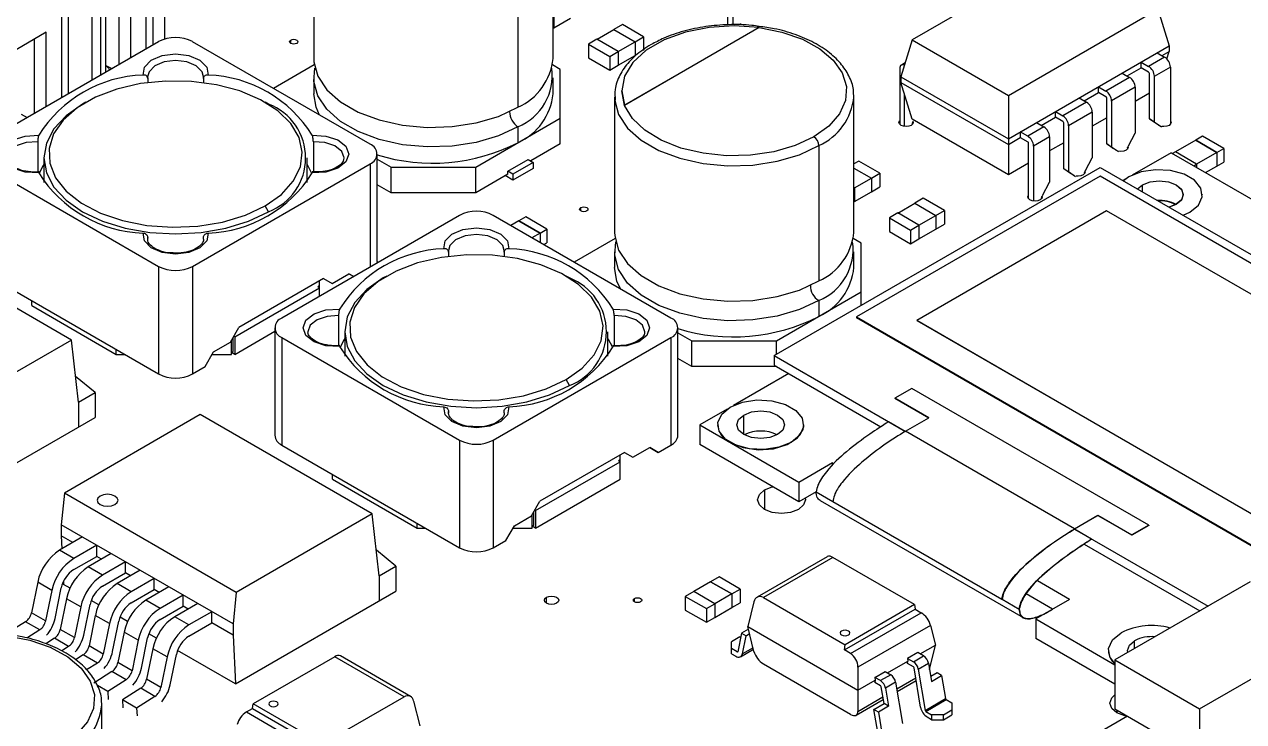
# Model space of a CAD drawing. Header units: millimetres. Extents: x 125 to 686, y 158 to 585.
# Drawn here: x 188.1 to 239.1, y 526.6 to 555.7 of the extents above; entities that cross this region are included whole.
import ezdxf

# ---------------------------------------------------------------- set-up
doc = ezdxf.new("R2010")
doc.units = ezdxf.units.MM

msp = doc.modelspace()

# ---------------------------------------------------------------- linework, layer by layer
at = {"color": 7, "linetype": 'Continuous', "lineweight": 25}
for p, q in [((194.017, 555.066), (194.017, 560.13)), ((200.239, 559.914), (200.239, 554.259)), ((210.239, 554.259), (210.239, 559.914)), ((193.239, 554.66), (193.239, 559.027)), ((193.522, 554.823), (193.522, 559.191)), ((231.497, 558.641), (225.25, 555.034)), ((217.542, 555.663), (217.542, 557.971)), ((190.976, 553.353), (190.976, 557.721)), ((208.774, 557.873), (208.774, 552.218)), ((217.747, 557.853), (217.747, 555.661)), ((189.704, 552.618), (189.704, 556.986)), ((189.986, 552.782), (189.986, 557.15)), ((192.101, 554.002), (192.101, 557.105)), ((192.596, 554.288), (192.596, 557.39)), ((191.337, 553.561), (191.337, 556.664)), ((191.542, 553.68), (191.542, 556.084)), ((210.266, 556.104), (210.266, 555.532)), ((210.266, 555.533), (210.973, 555.941)), ((229.27, 552.714), (235.517, 556.32)), ((235.517, 556.32), (235.987, 554.781)), ((210.239, 555.516), (210.266, 555.532)), ((212.078, 555.058), (212.784, 555.466)), ((213.137, 555.671), (212.784, 555.467)), ((212.784, 555.467), (212.784, 555.465)), ((212.784, 555.467), (213.667, 554.957)), ((212.784, 555.466), (213.667, 554.956)), ((214.021, 555.161), (213.137, 555.671)), ((218.858, 555.554), (213.229, 552.305)), ((218.858, 555.546), (213.229, 552.297)), ((218.08, 555.713), (218.08, 555.655)), ((218.858, 555.546), (218.858, 555.554)), ((193.755, 554.957), (186.331, 550.671)), ((189.06, 555.349), (187.801, 554.623)), ((188.565, 551.961), (188.565, 555.063)), ((189.06, 552.247), (189.06, 555.349)), ((202.594, 550.671), (195.169, 554.957)), ((199.278, 554.883), (199.278, 555.026)), ((212.076, 555.059), (211.723, 554.855)), ((212.96, 554.549), (212.076, 555.059)), ((212.96, 554.549), (213.667, 554.956)), ((213.667, 554.957), (214.021, 555.161)), ((213.667, 554.957), (213.667, 554.385)), ((213.667, 554.956), (213.667, 554.386)), ((214.021, 555.161), (214.021, 554.589)), ((225.25, 555.034), (224.78, 553.495)), ((225.25, 555.034), (229.27, 552.714)), ((211.723, 554.855), (211.723, 554.283)), ((211.723, 554.855), (212.607, 554.344)), ((212.607, 554.344), (212.96, 554.549)), ((212.96, 554.549), (212.96, 553.977)), ((229.27, 550.903), (235.987, 554.781)), ((235.489, 554.493), (235.8, 554.314)), ((235.694, 554.375), (235.987, 554.544)), ((235.894, 554.238), (235.987, 554.544)), ((235.987, 554.781), (235.987, 554.544)), ((191.542, 553.964), (191.801, 553.83)), ((200.261, 553.988), (198.555, 553.003)), ((210.542, 553.8), (210.216, 553.988)), ((211.723, 554.283), (212.607, 553.773)), ((212.607, 554.344), (212.607, 553.773)), ((212.607, 553.773), (212.96, 553.977)), ((212.96, 553.978), (213.667, 554.386)), ((213.667, 554.386), (213.667, 554.385)), ((224.955, 554.071), (224.797, 553.979)), ((234.817, 553.869), (234.817, 554.105)), ((234.817, 554.105), (235.128, 553.926)), ((235.8, 554.314), (235.128, 553.926)), ((236.04, 553.897), (235.368, 553.509)), ((236.04, 553.897), (236.04, 551.508)), ((193.295, 553.491), (193.3, 553.424)), ((193.302, 553.43), (193.298, 553.491)), ((193.3, 553.424), (193.3, 553.248)), ((195.624, 553.424), (195.63, 553.491)), ((195.624, 553.424), (195.624, 553.248)), ((200.239, 553.443), (200.239, 552.779)), ((210.239, 552.779), (210.239, 553.443)), ((210.542, 550.687), (210.542, 553.8)), ((224.727, 553.824), (224.727, 551.508)), ((224.78, 553.495), (229.27, 550.903)), ((224.78, 553.495), (224.78, 553.258)), ((234.333, 553.467), (233.343, 552.895)), ((234.021, 553.646), (234.333, 553.467)), ((234.227, 553.528), (234.817, 553.869)), ((235.128, 553.689), (234.817, 553.869)), ((235.163, 551.732), (235.163, 553.628)), ((235.368, 553.509), (235.368, 551.613)), ((213.111, 552.909), (213.111, 552.901)), ((224.78, 553.258), (229.27, 550.666)), ((225.25, 551.719), (224.78, 553.258)), ((233.032, 552.838), (233.032, 553.075)), ((233.032, 553.075), (233.343, 552.895)), ((234.573, 553.05), (233.583, 552.479)), ((234.573, 553.05), (234.573, 551.141)), ((190.714, 552.426), (190.573, 552.345)), ((198.352, 552.345), (198.211, 552.426)), ((212.811, 552.656), (212.811, 547.001)), ((212.811, 552.656), (212.816, 552.527)), ((222.811, 552.656), (222.809, 552.74)), ((222.811, 547.001), (222.811, 552.656)), ((224.932, 551.416), (224.932, 552.761)), ((229.27, 552.714), (229.27, 549.398)), ((232.537, 552.43), (231.547, 551.858)), ((232.225, 552.609), (232.537, 552.43)), ((232.43, 552.491), (233.032, 552.838)), ((233.343, 552.658), (233.032, 552.838)), ((233.378, 550.688), (233.378, 552.597)), ((233.583, 552.479), (233.583, 550.569)), ((235.163, 552.801), (234.573, 552.46)), ((188.006, 551.922), (188.266, 551.789)), ((213.229, 552.305), (213.229, 552.297)), ((231.235, 551.801), (231.235, 552.038)), ((231.235, 552.038), (231.547, 551.858)), ((232.777, 552.013), (231.787, 551.442)), ((232.777, 552.013), (232.777, 550.104)), ((207.006, 549.718), (210.542, 551.759)), ((208.774, 551.402), (208.774, 550.738)), ((229.27, 549.398), (225.25, 551.719)), ((225.283, 551.602), (225.264, 551.566)), ((225.264, 551.508), (225.264, 551.566)), ((225.323, 551.677), (225.307, 551.647)), ((230.751, 551.399), (230.079, 551.011)), ((230.44, 551.579), (230.751, 551.399)), ((230.645, 551.46), (231.235, 551.801)), ((231.547, 551.621), (231.235, 551.801)), ((231.582, 549.651), (231.582, 551.56)), ((231.787, 551.442), (231.787, 549.532)), ((233.378, 551.77), (232.777, 551.423)), ((235.163, 551.732), (235.368, 551.613)), ((235.459, 551.523), (235.163, 551.732)), ((235.368, 551.613), (235.664, 551.405)), ((229.27, 550.666), (229.768, 550.954)), ((229.768, 551.191), (229.768, 550.954)), ((230.079, 551.011), (229.768, 551.191)), ((229.768, 550.954), (230.079, 550.774)), ((230.992, 550.983), (230.32, 550.595)), ((230.992, 550.983), (230.992, 549.087)), ((234.288, 550.61), (234.573, 551.141)), ((237.102, 550.841), (236.254, 550.351)), ((237.384, 551.005), (237.101, 550.842)), ((237.101, 550.842), (237.101, 550.84)), ((237.101, 550.842), (237.985, 550.332)), ((237.984, 550.331), (237.102, 550.841)), ((238.268, 550.495), (237.384, 551.005)), ((188.703, 550.771), (188.703, 549.516)), ((200.221, 550.771), (200.221, 549.518)), ((210.542, 550.687), (209.305, 549.973)), ((221.347, 550.615), (221.347, 544.96)), ((230.115, 548.397), (230.115, 550.713)), ((230.32, 550.595), (230.32, 548.305)), ((231.582, 550.733), (230.992, 550.392)), ((233.378, 550.688), (233.583, 550.569)), ((233.663, 550.486), (233.378, 550.688)), ((233.583, 550.569), (233.868, 550.368)), ((234.244, 550.529), (234.264, 550.565)), ((234.244, 550.529), (234.244, 550.471)), ((236.252, 550.352), (236.133, 550.284)), ((237.136, 549.842), (236.252, 550.352)), ((237.984, 550.331), (237.136, 549.842)), ((237.984, 550.331), (237.984, 549.761)), ((237.985, 550.332), (238.268, 550.495)), ((237.985, 550.332), (237.985, 549.76)), ((238.268, 550.495), (238.268, 549.924)), ((186.331, 549.855), (193.755, 545.569)), ((188.962, 550.1), (188.962, 549.071)), ((195.169, 545.569), (202.594, 549.855)), ((199.962, 549.071), (199.962, 550.1)), ((202.594, 549.855), (202.594, 545.544)), ((202.887, 545.772), (202.887, 550.263)), ((202.887, 550.055), (203.471, 549.718)), ((208.35, 549.544), (209.198, 550.034)), ((209.411, 549.911), (208.562, 549.421)), ((209.198, 550.034), (209.411, 549.911)), ((209.411, 549.911), (209.411, 549.666)), ((223.015, 549.969), (222.811, 549.851)), ((223.899, 549.458), (223.015, 549.969)), ((230.115, 549.886), (229.27, 549.398)), ((232.492, 549.573), (232.777, 550.104)), ((236.073, 550.319), (234.446, 549.38)), ((236.073, 550.319), (254.952, 539.42)), ((237.017, 549.773), (237.136, 549.842)), ((237.136, 549.842), (237.136, 549.705)), ((237.985, 549.76), (238.268, 549.924)), ((203.471, 549.718), (207.006, 549.718)), ((203.471, 548.646), (203.471, 549.718)), ((207.006, 548.646), (207.006, 549.718)), ((208.35, 549.421), (207.006, 548.646)), ((208.562, 549.177), (208.244, 549.36)), ((208.35, 549.421), (208.35, 549.544)), ((208.562, 549.421), (208.35, 549.544)), ((209.411, 549.666), (208.562, 549.177)), ((208.562, 549.421), (208.562, 549.177)), ((219.484, 541.844), (233.103, 549.706)), ((222.811, 549.678), (223.546, 549.254)), ((222.811, 549.677), (223.545, 549.254)), ((233.103, 549.339), (222.92, 543.461)), ((223.546, 549.254), (223.899, 549.458)), ((223.899, 549.458), (223.899, 548.887)), ((231.582, 549.651), (231.787, 549.532)), ((231.867, 549.449), (231.582, 549.651)), ((231.787, 549.532), (232.072, 549.331)), ((232.448, 549.492), (232.468, 549.529)), ((232.448, 549.492), (232.448, 549.434)), ((233.103, 549.706), (251.841, 538.889)), ((251.134, 538.93), (233.103, 549.339)), ((234.305, 549.306), (234.076, 549.145)), ((237.512, 549.488), (237.984, 549.761)), ((237.984, 549.761), (237.985, 549.76)), ((203.471, 548.646), (202.887, 548.983)), ((222.839, 548.846), (222.811, 548.862)), ((222.811, 548.83), (222.839, 548.846)), ((222.839, 548.846), (223.545, 549.254)), ((222.839, 548.846), (222.839, 548.274)), ((223.545, 549.254), (223.545, 548.683)), ((223.546, 549.254), (223.546, 548.683)), ((223.546, 548.683), (223.899, 548.887)), ((230.696, 548.536), (230.992, 549.087)), ((234.178, 549.225), (234.057, 549.155)), ((234.87, 548.686), (234.87, 548.98)), ((207.006, 548.646), (203.471, 548.646)), ((222.839, 548.275), (223.545, 548.683)), ((223.545, 548.683), (223.546, 548.683)), ((225.709, 548.413), (225.356, 548.209)), ((226.593, 547.903), (225.709, 548.413)), ((230.652, 548.455), (230.672, 548.492)), ((230.652, 548.455), (230.652, 548.397)), ((237.378, 548.563), (237.378, 548.571)), ((198.351, 547.855), (198.21, 548.1)), ((211.401, 547.885), (211.401, 548.027)), ((222.811, 548.259), (222.839, 548.274)), ((224.649, 547.801), (224.295, 547.597)), ((225.533, 547.291), (224.649, 547.801)), ((224.65, 547.8), (225.357, 548.208)), ((225.356, 548.209), (226.24, 547.699)), ((225.356, 548.209), (225.356, 548.208)), ((225.357, 548.208), (226.239, 547.699)), ((233.371, 547.894), (225.438, 543.314)), ((226.24, 547.699), (226.593, 547.903)), ((226.593, 547.903), (226.593, 547.331)), ((248.617, 539.093), (233.371, 547.894)), ((206.328, 547.7), (198.903, 543.413)), ((215.166, 543.413), (207.742, 547.7)), ((208.814, 547.471), (208.476, 547.276)), ((209.096, 547.636), (208.813, 547.472)), ((208.813, 547.472), (209.697, 546.962)), ((208.813, 547.472), (208.813, 547.471)), ((209.696, 546.962), (208.814, 547.471)), ((209.98, 547.125), (209.096, 547.636)), ((224.295, 547.597), (224.295, 547.025)), ((224.295, 547.597), (225.179, 547.087)), ((225.179, 547.087), (225.533, 547.291)), ((225.533, 547.291), (226.239, 547.699)), ((225.533, 547.291), (225.533, 546.719)), ((226.239, 547.699), (226.239, 547.128)), ((226.24, 547.699), (226.24, 547.127)), ((226.24, 547.127), (226.593, 547.331)), ((193.3, 546.775), (193.295, 546.708)), ((195.63, 546.708), (195.624, 546.775)), ((209.696, 546.962), (209.358, 546.767)), ((209.696, 546.962), (209.696, 546.571)), ((209.697, 546.962), (209.98, 547.125)), ((209.697, 546.962), (209.697, 546.571)), ((209.98, 547.125), (209.98, 546.554)), ((224.295, 547.025), (225.179, 546.515)), ((225.179, 547.087), (225.179, 546.515)), ((225.533, 546.72), (226.239, 547.128)), ((226.239, 547.128), (226.24, 547.127)), ((190.11, 542.49), (182.926, 546.638)), ((209.853, 546.481), (209.98, 546.554)), ((212.833, 546.73), (211.128, 545.745)), ((223.114, 546.542), (222.789, 546.73)), ((223.114, 543.94), (223.114, 546.542)), ((225.179, 546.515), (225.533, 546.719)), ((202.887, 545.772), (202.881, 545.71)), ((205.867, 546.234), (205.873, 546.167)), ((205.874, 546.172), (205.87, 546.233)), ((205.873, 546.167), (205.873, 545.99)), ((208.197, 546.167), (208.202, 546.234)), ((208.197, 546.167), (208.197, 545.99)), ((212.811, 546.185), (212.811, 545.521)), ((222.811, 545.521), (222.811, 546.185)), ((186.331, 545.364), (193.755, 541.078)), ((193.755, 545.569), (193.755, 541.078)), ((195.169, 545.569), (195.169, 541.078)), ((201.003, 544.854), (201.71, 545.262)), ((201.71, 545.262), (201.908, 545.148)), ((201.908, 545.148), (201.71, 545.262)), ((200.65, 545.058), (197.114, 543.017)), ((200.473, 544.752), (200.402, 544.711)), ((200.473, 544.32), (200.473, 544.956)), ((200.649, 545.058), (201.003, 544.854)), ((200.65, 545.058), (201.003, 544.854)), ((203.286, 545.168), (203.145, 545.087)), ((210.924, 545.087), (210.783, 545.168)), ((196.937, 542.629), (200.473, 544.67)), ((200.473, 544.67), (200.402, 544.711)), ((219.579, 542.46), (223.114, 544.501)), ((188.452, 543.935), (188.452, 544.139)), ((188.452, 543.935), (191.987, 541.894)), ((221.347, 544.144), (221.347, 543.48)), ((201.276, 543.513), (201.276, 542.258)), ((212.794, 543.513), (212.794, 542.261)), ((222.92, 543.461), (222.92, 543.42)), ((222.92, 543.461), (240.952, 533.052)), ((240.952, 533.011), (222.92, 543.42)), ((225.438, 543.306), (225.438, 543.314)), ((225.438, 543.314), (240.683, 534.513)), ((240.683, 534.505), (225.438, 543.306)), ((196.76, 542.405), (197.114, 543.017)), ((196.937, 541.894), (198.61, 542.86)), ((198.61, 543.005), (198.61, 538.514)), ((201.535, 542.842), (201.535, 541.813)), ((212.535, 541.813), (212.535, 542.842)), ((215.459, 538.514), (215.459, 543.005)), ((215.459, 542.797), (216.043, 542.46)), ((190.11, 542.49), (184.429, 539.211)), ((190.404, 539.901), (190.11, 542.49)), ((196.053, 541.996), (196.76, 542.405)), ((196.796, 541.894), (196.796, 542.466)), ((196.867, 542.017), (196.867, 542.588)), ((196.937, 542.629), (196.902, 542.649)), ((196.937, 542.629), (196.937, 541.894)), ((198.903, 542.597), (206.328, 538.311)), ((198.903, 542.597), (198.903, 538.106)), ((207.742, 538.311), (215.166, 542.597)), ((215.166, 542.597), (215.166, 538.106)), ((216.043, 542.46), (219.579, 542.46)), ((216.043, 541.388), (216.043, 542.46)), ((219.579, 541.899), (219.579, 542.46)), ((191.987, 541.894), (191.987, 542.098)), ((191.987, 541.894), (192.341, 541.894)), ((195.7, 541.384), (196.053, 541.996)), ((195.994, 541.894), (196.796, 541.894)), ((196.796, 541.976), (196.867, 542.017)), ((196.937, 541.894), (196.796, 541.976)), ((216.043, 541.388), (215.459, 541.725)), ((219.484, 541.844), (219.484, 541.444)), ((219.484, 541.844), (224.969, 538.678)), ((195.169, 541.078), (195.7, 541.384)), ((219.579, 541.388), (216.043, 541.388)), ((219.484, 541.444), (223.943, 538.87)), ((219.579, 541.388), (219.579, 541.39)), ((219.58, 541.389), (219.579, 541.388)), ((191.096, 540.301), (190.282, 540.971)), ((210.924, 540.597), (210.782, 540.842)), ((220.092, 541.093), (217.786, 539.762)), ((190.404, 539.901), (191.096, 540.301)), ((191.096, 540.301), (191.096, 539.264)), ((225.235, 540.476), (224.528, 540.068)), ((235.134, 534.761), (225.235, 540.476)), ((190.404, 539.901), (190.404, 538.864)), ((224.528, 540.068), (225.945, 539.249)), ((224.528, 540.068), (224.528, 540.059)), ((225.938, 539.245), (224.528, 540.059)), ((184.392, 535.394), (191.096, 539.264)), ((195.498, 539.38), (189.817, 536.1)), ((202.683, 535.232), (195.498, 539.38)), ((205.873, 539.517), (205.867, 539.45)), ((208.202, 539.45), (208.197, 539.517)), ((217.518, 539.608), (216.373, 538.946)), ((218.211, 538.546), (218.211, 539.362)), ((224.969, 538.686), (225.945, 539.249)), ((216.373, 538.946), (220.511, 536.557)), ((216.373, 538.946), (216.373, 538.129)), ((217.118, 538.954), (217.118, 538.946)), ((220.718, 538.946), (220.718, 538.954)), ((224.956, 538.677), (224.259, 539.079)), ((232.037, 534.606), (224.969, 538.686)), ((198.903, 538.106), (206.328, 533.82)), ((206.328, 538.311), (206.328, 533.82)), ((207.742, 538.311), (207.742, 533.82)), ((214.636, 537.8), (215.166, 538.106)), ((220.511, 535.74), (216.373, 538.129)), ((213.222, 537.8), (209.686, 535.759)), ((213.045, 536.677), (213.045, 537.698)), ((213.222, 537.8), (213.575, 537.596)), ((213.222, 537.8), (213.575, 537.596)), ((213.575, 537.596), (214.283, 538.004)), ((214.283, 538.004), (214.636, 537.8)), ((214.636, 537.8), (214.283, 538.004)), ((209.51, 535.371), (213.045, 537.412)), ((213.045, 537.494), (212.974, 537.453)), ((213.045, 537.412), (212.974, 537.453)), ((220.511, 536.557), (221.925, 537.373)), ((221.925, 537.254), (221.925, 537.373)), ((201.024, 536.677), (201.024, 536.881)), ((201.024, 536.677), (204.56, 534.636)), ((209.51, 534.636), (213.045, 536.677)), ((189.817, 536.1), (189.685, 534.779)), ((197.002, 531.953), (189.817, 536.1)), ((219.08, 536.233), (219.08, 535.417)), ((220.511, 536.557), (220.511, 535.74)), ((221.233, 536.157), (220.511, 535.74)), ((221.233, 536.157), (221.932, 535.753)), ((209.333, 535.147), (209.686, 535.759)), ((221.398, 535.795), (229.883, 530.897)), ((228.997, 531.658), (221.929, 535.738)), ((202.683, 535.232), (197.002, 531.953)), ((202.976, 532.643), (202.683, 535.232)), ((208.626, 534.738), (209.333, 535.147)), ((209.368, 534.636), (209.368, 535.208)), ((209.439, 534.759), (209.439, 535.33)), ((209.51, 535.371), (209.474, 535.392)), ((209.51, 535.371), (209.51, 534.636)), ((232.037, 534.606), (233.013, 535.169)), ((233.013, 535.161), (232.037, 534.598)), ((233.013, 535.169), (234.427, 534.353)), ((233.013, 535.169), (233.013, 535.161)), ((234.427, 534.345), (233.013, 535.161)), ((196.869, 530.632), (189.685, 534.779)), ((189.685, 534.779), (189.685, 534.313)), ((204.56, 534.636), (204.56, 534.84)), ((204.56, 534.636), (204.914, 534.636)), ((208.272, 534.126), (208.626, 534.738)), ((208.567, 534.636), (209.368, 534.636)), ((209.368, 534.718), (209.439, 534.759)), ((209.51, 534.636), (209.368, 534.718)), ((232.744, 534.181), (232.03, 534.593)), ((232.037, 534.598), (237.615, 531.377)), ((235.134, 534.761), (234.427, 534.353)), ((235.134, 534.753), (234.427, 534.345)), ((235.134, 534.761), (235.134, 534.753)), ((190.574, 534.266), (189.614, 533.712)), ((190.17, 534.033), (189.685, 534.313)), ((189.685, 534.313), (189.711, 533.768)), ((207.742, 533.82), (208.272, 534.126)), ((232.744, 534.181), (232.744, 534.173)), ((234.427, 534.345), (234.427, 534.353)), ((190.206, 533.37), (189.614, 533.712)), ((191.167, 533.924), (190.206, 533.37)), ((191.778, 533.572), (190.817, 533.017)), ((191.167, 533.457), (191.167, 533.924)), ((203.668, 533.043), (202.855, 533.714)), ((232.435, 533.968), (237.269, 531.177)), ((190.206, 532.903), (191.167, 533.457)), ((191.41, 532.675), (190.817, 533.017)), ((191.373, 533.338), (191.167, 533.457)), ((192.37, 533.229), (191.41, 532.675)), ((192.37, 532.763), (192.37, 533.229)), ((202.976, 532.643), (203.668, 533.043)), ((203.668, 533.043), (203.668, 532.006)), ((221.694, 533.444), (218.764, 531.753)), ((221.93, 533.411), (219.029, 531.737)), ((225.342, 531.441), (221.93, 533.411)), ((191.41, 532.208), (192.37, 532.763)), ((192.981, 532.877), (192.02, 532.322)), ((192.577, 532.644), (192.37, 532.763)), ((193.574, 532.535), (192.613, 531.98)), ((193.574, 532.068), (193.574, 532.535)), ((202.976, 532.643), (202.976, 531.606)), ((217.178, 532.601), (216.825, 532.397)), ((218.062, 532.091), (217.178, 532.601)), ((188.703, 532.379), (188.442, 531.103)), ((189.295, 532.037), (188.703, 532.379)), ((189.295, 532.037), (189.034, 530.76)), ((189.425, 530.865), (189.686, 532.141)), ((189.774, 532.403), (189.78, 532.283)), ((190.053, 532.125), (189.78, 532.283)), ((192.613, 531.98), (192.02, 532.322)), ((192.613, 531.514), (193.574, 532.068)), ((194.184, 532.182), (193.224, 531.628)), ((193.78, 531.949), (193.574, 532.068)), ((196.964, 528.136), (203.668, 532.006)), ((216.118, 531.989), (215.764, 531.785)), ((217.001, 531.479), (216.118, 531.989)), ((216.825, 532.396), (216.119, 531.988)), ((216.825, 532.397), (217.709, 531.887)), ((216.825, 532.397), (216.825, 532.396)), ((217.708, 531.887), (216.825, 532.396)), ((217.709, 531.887), (218.062, 532.091)), ((218.062, 532.091), (218.062, 531.52)), ((231.825, 531.658), (230.492, 532.428)), ((239.378, 532.395), (233.721, 529.13)), ((189.906, 531.684), (189.645, 530.408)), ((190.499, 531.342), (189.906, 531.684)), ((191.256, 531.431), (190.938, 531.614)), ((193.816, 531.285), (193.224, 531.628)), ((194.777, 531.84), (193.816, 531.285)), ((195.388, 531.487), (194.427, 530.933)), ((194.777, 531.373), (194.777, 531.84)), ((197.002, 531.953), (196.869, 530.632)), ((209.966, 531.503), (209.966, 531.748)), ((213.646, 531.554), (213.646, 531.697)), ((215.764, 531.785), (215.764, 531.214)), ((215.764, 531.785), (216.648, 531.275)), ((216.648, 531.275), (217.001, 531.479)), ((217.708, 531.887), (217.001, 531.479)), ((217.001, 531.479), (217.001, 530.907)), ((217.708, 531.887), (217.708, 531.316)), ((217.709, 531.887), (217.709, 531.316)), ((217.709, 531.316), (218.062, 531.52)), ((218.636, 531.563), (218.384, 530.526)), ((219.029, 531.737), (222.442, 529.767)), ((229.004, 531.661), (228.997, 531.658)), ((229.006, 531.67), (229.718, 531.258)), ((231.118, 531.25), (230.007, 531.891)), ((231.825, 531.658), (230.411, 530.842)), ((189.034, 530.76), (188.442, 531.103)), ((190.499, 531.342), (190.238, 530.066)), ((190.628, 530.17), (190.889, 531.447)), ((191.109, 530.989), (190.848, 529.713)), ((191.702, 530.647), (191.109, 530.989)), ((193.816, 530.819), (194.777, 531.373)), ((194.983, 531.254), (194.777, 531.373)), ((195.98, 531.145), (195.02, 530.591)), ((195.98, 530.679), (195.98, 531.145)), ((215.764, 531.214), (216.648, 530.703)), ((216.648, 531.275), (216.648, 530.703)), ((217.001, 530.908), (217.708, 531.316)), ((217.708, 531.316), (217.709, 531.316)), ((222.417, 529.548), (225.367, 531.251)), ((225.342, 531.441), (222.442, 529.767)), ((222.673, 529.4), (225.623, 531.104)), ((225.342, 531.441), (225.367, 531.251)), ((225.367, 531.251), (225.623, 531.104)), ((188.195, 530.729), (187.431, 530.242)), ((188.788, 530.387), (188.195, 530.729)), ((191.702, 530.647), (191.441, 529.371)), ((191.831, 529.476), (192.093, 530.752)), ((192.46, 530.736), (192.141, 530.92)), ((195.02, 530.591), (194.427, 530.933)), ((195.02, 530.124), (195.98, 530.679)), ((196.869, 530.165), (195.98, 530.679)), ((196.869, 530.632), (196.869, 530.165)), ((216.648, 530.703), (217.001, 530.907)), ((218.384, 530.526), (222.98, 527.873)), ((218.636, 529.489), (218.384, 530.526)), ((226.016, 530.575), (222.98, 528.822)), ((226.016, 530.575), (226.219, 529.742)), ((230.411, 530.842), (230.411, 530.025)), ((230.411, 530.842), (233.721, 528.931)), ((188.788, 530.387), (188.246, 530.042)), ((189.398, 530.035), (189.037, 529.805)), ((189.991, 529.693), (189.398, 530.035)), ((190.238, 530.066), (189.645, 530.408)), ((192.313, 530.295), (192.052, 529.019)), ((192.906, 529.953), (192.313, 530.295)), ((192.906, 529.953), (192.644, 528.676)), ((193.035, 528.781), (193.296, 530.057)), ((193.663, 530.041), (193.345, 530.225)), ((196.869, 530.165), (196.964, 528.136)), ((218.044, 530.093), (217.691, 529.889)), ((218.122, 530.253), (217.959, 529.474)), ((218.044, 530.093), (218.089, 530.093)), ((218.41, 530.419), (218.122, 530.253)), ((218.122, 530.253), (218.31, 530.144)), ((218.151, 529.383), (218.31, 530.144)), ((218.31, 530.144), (218.456, 530.229)), ((233.721, 528.114), (230.411, 530.025)), ((237.257, 527.089), (242.914, 530.354)), ((189.991, 529.693), (189.708, 529.512)), ((191.441, 529.371), (190.848, 529.713)), ((193.516, 529.6), (193.255, 528.324)), ((194.109, 529.258), (193.516, 529.6)), ((196.964, 528.136), (194.548, 529.53)), ((217.691, 529.391), (217.691, 529.889)), ((217.932, 529.464), (217.691, 529.603)), ((217.961, 529.481), (217.932, 529.464)), ((218.075, 529.265), (218.615, 529.577)), ((218.599, 529.642), (218.151, 529.383)), ((222.417, 529.548), (222.442, 529.767)), ((222.673, 529.4), (222.417, 529.548)), ((225.484, 529.439), (225.06, 529.195)), ((225.722, 529.302), (225.484, 529.439)), ((225.589, 529.379), (226.219, 529.742)), ((225.973, 528.732), (226.219, 529.742)), ((233.452, 529.525), (233.452, 529.517)), ((234.545, 529.605), (234.545, 529.933)), ((190.602, 529.34), (190.285, 529.138)), ((191.194, 528.998), (190.602, 529.34)), ((191.194, 528.998), (190.747, 528.713)), ((192.644, 528.676), (192.052, 529.019)), ((194.109, 529.258), (193.848, 527.982)), ((194.238, 528.086), (194.499, 529.363)), ((201.12, 529.264), (197.707, 527.294)), ((204.021, 527.589), (201.12, 529.264)), ((204.285, 527.606), (201.355, 529.297)), ((217.691, 529.391), (217.875, 529.285)), ((222.673, 526.857), (219.029, 528.96)), ((224.217, 528.587), (225.073, 529.081)), ((225.06, 529.195), (225.073, 529.081)), ((225.06, 529.195), (225.298, 529.057)), ((225.06, 528.982), (225.073, 529.081)), ((225.298, 528.845), (225.06, 528.982)), ((225.298, 529.057), (225.722, 529.302)), ((225.505, 528.744), (225.929, 528.989)), ((225.929, 528.989), (226.056, 528.236)), ((233.721, 529.13), (233.721, 527.088)), ((233.721, 529.13), (237.257, 527.089)), ((191.805, 528.645), (191.041, 528.158)), ((192.398, 528.303), (191.805, 528.645)), ((222.98, 528.822), (222.98, 526.982)), ((223.688, 528.403), (224.113, 528.648)), ((224.35, 528.51), (223.926, 528.265)), ((224.113, 528.648), (224.35, 528.51)), ((225.603, 527.155), (225.325, 528.803)), ((225.505, 528.744), (225.794, 527.025)), ((226.292, 528.59), (226.023, 528.434)), ((226.056, 528.236), (226.48, 528.481)), ((226.48, 528.481), (226.292, 528.59)), ((226.48, 528.481), (226.643, 527.514)), ((191.634, 527.816), (191.196, 528.069)), ((192.398, 528.303), (191.634, 527.816)), ((193.008, 527.951), (192.244, 527.464)), ((193.601, 527.609), (193.008, 527.951)), ((193.848, 527.982), (193.255, 528.324)), ((222.98, 527.873), (223.701, 528.289)), ((223.926, 528.265), (223.688, 528.403)), ((223.688, 528.403), (223.701, 528.289)), ((223.701, 528.289), (223.688, 528.19)), ((223.926, 528.053), (223.688, 528.19)), ((224.072, 527.308), (223.954, 528.011)), ((224.558, 528.197), (224.133, 527.952)), ((224.133, 527.952), (224.26, 527.2)), ((224.558, 528.197), (224.847, 526.478)), ((224.604, 527.919), (225.397, 528.377)), ((224.622, 527.813), (225.415, 528.271)), ((191.634, 527.816), (191.649, 527.483)), ((192.837, 527.121), (192.244, 527.464)), ((192.244, 527.464), (192.26, 527.131)), ((193.601, 527.609), (192.837, 527.121)), ((200.608, 525.619), (204.021, 527.589)), ((204.414, 527.415), (204.666, 526.379)), ((222.908, 526.824), (224.043, 527.479)), ((222.98, 526.982), (224.025, 527.585)), ((225.794, 527.025), (226.643, 527.514)), ((225.822, 526.983), (226.671, 527.473)), ((226.671, 527.473), (226.911, 527.334)), ((191.38, 527.253), (191.378, 527.337)), ((191.38, 521.599), (191.38, 527.253)), ((192.837, 527.121), (192.853, 526.789)), ((197.427, 526.956), (197.682, 527.104)), ((197.427, 526.956), (200.377, 525.253)), ((197.682, 527.104), (197.707, 527.294)), ((197.682, 527.104), (200.633, 525.401)), ((200.608, 525.619), (197.707, 527.294)), ((223.648, 527.063), (224.072, 527.308)), ((223.836, 526.955), (223.648, 527.063)), ((223.807, 526.118), (223.648, 527.063)), ((224.26, 527.2), (223.836, 526.955)), ((223.836, 526.955), (223.998, 525.988)), ((224.26, 527.2), (224.072, 527.308)), ((225.822, 526.983), (226.063, 526.844)), ((226.558, 526.844), (226.911, 527.048)), ((226.911, 527.334), (226.911, 526.836)), ((233.721, 527.088), (237.257, 525.047)), ((233.807, 527.039), (233.807, 526.915)), ((237.257, 527.089), (237.257, 525.047)), ((226.063, 526.631), (225.879, 526.738)), ((226.063, 526.844), (226.063, 526.631)), ((226.558, 526.844), (226.063, 526.844)), ((226.063, 526.631), (226.558, 526.631)), ((226.558, 526.631), (226.558, 526.844)), ((226.558, 526.631), (226.911, 526.836)), ((234.252, 526.782), (231.07, 524.945))]:
    msp.add_line(p, q, dxfattribs=at)
at = {"color": 7, "linetype": 'Continuous', "lineweight": 25, "flags": 128}
for points in [[(218.858, 555.554), (217.812, 555.622), (216.766, 555.554), (215.772, 555.354), (214.881, 555.03), (214.136, 554.601), (213.576, 554.086), (213.229, 553.512), (213.111, 552.909), (213.229, 552.305)], [(218.858, 555.546), (219.803, 555.358), (220.659, 555.059), (221.385, 554.663), (221.95, 554.186), (222.327, 553.652), (222.5, 553.083), (222.461, 552.506), (222.211, 551.947), (221.762, 551.431), (221.134, 550.982)], [(199.278, 555.026), (199.335, 555.048), (199.402, 555.056), (199.468, 555.048), (199.525, 555.026), (199.563, 554.993), (199.577, 554.955), (199.563, 554.916), (199.525, 554.883), (199.468, 554.861), (199.402, 554.854), (199.335, 554.861), (199.278, 554.883), (199.24, 554.916), (199.227, 554.955), (199.24, 554.993), (199.278, 555.026)], [(193.104, 553.563), (193.158, 553.892), (193.441, 554.18), (193.902, 554.375), (194.462, 554.444), (195.022, 554.375), (195.484, 554.18), (195.767, 553.892), (195.821, 553.563)], [(191.542, 553.959), (191.656, 553.846), (191.698, 553.77)], [(195.63, 553.491), (195.571, 553.702), (195.328, 553.944), (194.936, 554.108), (194.462, 554.165), (193.989, 554.108), (193.597, 553.944), (193.353, 553.702), (193.295, 553.491)], [(200.239, 554.259), (200.246, 554.108), (200.409, 553.512), (200.784, 552.949), (201.353, 552.443), (202.092, 552.016), (202.969, 551.687), (203.945, 551.471), (204.977, 551.377), (206.021, 551.408), (207.031, 551.564), (207.962, 551.838), (208.774, 552.218)], [(224.928, 553.981), (224.92, 553.984), (224.875, 553.995), (224.833, 553.993), (224.797, 553.979), (224.767, 553.955), (224.745, 553.919), (224.731, 553.875), (224.727, 553.824)], [(208.774, 551.402), (207.962, 551.022), (207.031, 550.748), (206.021, 550.592), (204.977, 550.56), (203.945, 550.654), (202.969, 550.871), (202.092, 551.199), (201.353, 551.626), (200.784, 552.132), (200.409, 552.695), (200.246, 553.291), (200.289, 553.851)], [(198.21, 548.1), (198.888, 548.579), (199.384, 549.128), (199.679, 549.723), (199.761, 550.341), (199.625, 550.955), (199.278, 551.541), (198.734, 552.074), (198.015, 552.533), (197.151, 552.9), (196.177, 553.158), (195.132, 553.298), (194.06, 553.314), (193.004, 553.205), (192.008, 552.975), (191.113, 552.634), (190.355, 552.197), (189.765, 551.68), (189.367, 551.105), (189.178, 550.495), (189.205, 549.877), (189.447, 549.274), (189.895, 548.711), (190.53, 548.212), (191.325, 547.797), (192.25, 547.483), (193.264, 547.283), (194.328, 547.205), (195.397, 547.252), (196.428, 547.422), (197.379, 547.708), (198.21, 548.1)], [(213.229, 552.297), (213.111, 552.9), (213.111, 552.901)], [(200.481, 551.891), (200.335, 552.216), (200.239, 552.779)], [(212.816, 552.527), (212.818, 552.505), (212.981, 551.909), (213.356, 551.345), (213.925, 550.839), (214.664, 550.413), (215.541, 550.084), (216.517, 549.868), (217.549, 549.773), (218.593, 549.805), (219.603, 549.961), (220.534, 550.235), (221.347, 550.615)], [(190.573, 552.345), (189.889, 551.864), (189.381, 551.315), (189.068, 550.719), (188.962, 550.1), (189.068, 549.48), (189.381, 548.885), (189.889, 548.336), (190.573, 547.855), (191.407, 547.46), (192.358, 547.166), (193.389, 546.986), (194.462, 546.925), (195.535, 546.986), (196.567, 547.166), (197.518, 547.46), (198.351, 547.855)], [(221.134, 550.982), (220.356, 550.62), (219.463, 550.361), (218.494, 550.216), (217.495, 550.194), (216.51, 550.293), (215.584, 550.511), (214.759, 550.837), (214.072, 551.257), (213.554, 551.751), (213.229, 552.297)], [(225.283, 551.633), (225.295, 551.585), (225.272, 551.519), (225.207, 551.462), (225.11, 551.425), (224.995, 551.412), (224.88, 551.425), (224.783, 551.462), (224.718, 551.519), (224.695, 551.585), (224.718, 551.651), (224.727, 551.662)], [(235.595, 551.445), (235.559, 551.462), (235.529, 551.483)], [(236.04, 551.662), (236.049, 551.651), (236.072, 551.585), (236.049, 551.519), (235.984, 551.462), (235.886, 551.425), (235.772, 551.412), (235.688, 551.419)], [(188.747, 549.479), (188.176, 549.51), (187.678, 549.673), (187.34, 549.94), (187.22, 550.263), (187.34, 550.586), (187.678, 550.853), (188.176, 551.016), (188.747, 551.047)], [(200.178, 551.047), (200.748, 551.016), (201.246, 550.853), (201.585, 550.586), (201.705, 550.263), (201.585, 549.94), (201.246, 549.673), (200.748, 549.51), (200.178, 549.479)], [(188.703, 550.771), (188.222, 550.74), (187.804, 550.6), (187.52, 550.373), (187.42, 550.101)], [(201.505, 550.098), (201.505, 550.1), (201.405, 550.373), (201.121, 550.6), (200.703, 550.74), (200.221, 550.771)], [(233.799, 550.408), (233.763, 550.426), (233.733, 550.446)], [(234.264, 550.596), (234.275, 550.548), (234.253, 550.482), (234.188, 550.426), (234.09, 550.388), (233.975, 550.375), (233.892, 550.382)], [(188.962, 549.822), (188.935, 549.779), (188.766, 549.459)], [(200.165, 549.447), (199.99, 549.779), (199.962, 549.822)], [(232.003, 549.371), (231.967, 549.389), (231.937, 549.409)], [(232.468, 549.559), (232.479, 549.511), (232.457, 549.445), (232.392, 549.389), (232.294, 549.351), (232.179, 549.338), (232.096, 549.345)], [(236.57, 547.705), (236.85, 547.837), (237.209, 548.132), (237.371, 548.481), (237.316, 548.84), (237.052, 549.168), (236.61, 549.423), (236.043, 549.575), (235.421, 549.607), (234.817, 549.513), (234.305, 549.306), (234.305, 549.306)], [(234.663, 548.806), (234.87, 548.98), (235.195, 549.105), (235.578, 549.149), (235.96, 549.105), (236.285, 548.98), (236.501, 548.792), (236.578, 548.571), (236.501, 548.351), (236.285, 548.163), (235.983, 548.044)], [(234.668, 548.803), (234.87, 548.972), (235.195, 549.097), (235.578, 549.141), (235.96, 549.097), (236.285, 548.972), (236.501, 548.784), (236.578, 548.563), (236.501, 548.342), (236.285, 548.155), (235.993, 548.038)], [(230.672, 548.522), (230.683, 548.474), (230.661, 548.408), (230.596, 548.352), (230.498, 548.314), (230.383, 548.301), (230.269, 548.314), (230.171, 548.352), (230.106, 548.408), (230.083, 548.474), (230.106, 548.541), (230.115, 548.551)], [(211.401, 548.027), (211.458, 548.049), (211.525, 548.057), (211.592, 548.049), (211.649, 548.027), (211.687, 547.995), (211.7, 547.956), (211.687, 547.917), (211.649, 547.885), (211.592, 547.863), (211.525, 547.855), (211.458, 547.863), (211.401, 547.885), (211.363, 547.917), (211.35, 547.956), (211.363, 547.995), (211.401, 548.027)], [(195.821, 546.963), (195.767, 546.634), (195.484, 546.347), (195.022, 546.151), (194.462, 546.082), (193.902, 546.151), (193.441, 546.347), (193.158, 546.634), (193.104, 546.963)], [(205.676, 546.305), (205.73, 546.634), (206.013, 546.922), (206.475, 547.117), (207.035, 547.186), (207.595, 547.117), (208.057, 546.922), (208.339, 546.634), (208.393, 546.305)], [(208.202, 546.234), (208.144, 546.444), (207.9, 546.686), (207.508, 546.85), (207.035, 546.908), (206.561, 546.85), (206.169, 546.686), (205.926, 546.444), (205.867, 546.234)], [(212.811, 547.001), (212.818, 546.85), (212.981, 546.254), (213.356, 545.691), (213.925, 545.185), (214.664, 544.758), (215.541, 544.429), (216.517, 544.213), (217.549, 544.119), (218.593, 544.15), (219.603, 544.307), (220.534, 544.58), (221.347, 544.96)], [(221.347, 544.144), (220.534, 543.764), (219.603, 543.49), (218.593, 543.334), (217.549, 543.302), (216.517, 543.397), (215.541, 543.613), (214.664, 543.942), (213.925, 544.368), (213.356, 544.874), (212.981, 545.438), (212.818, 546.034), (212.861, 546.593)], [(210.782, 540.842), (211.46, 541.322), (211.957, 541.87), (212.252, 542.465), (212.333, 543.083), (212.198, 543.697), (211.851, 544.283), (211.307, 544.816), (210.588, 545.276), (209.723, 545.642), (208.749, 545.9), (207.704, 546.04), (206.632, 546.056), (205.577, 545.947), (204.581, 545.717), (203.685, 545.377), (202.927, 544.939), (202.337, 544.422), (201.939, 543.847), (201.75, 543.238), (201.777, 542.619), (202.02, 542.016), (202.467, 541.453), (203.102, 540.954), (203.898, 540.539), (204.822, 540.225), (205.837, 540.025), (206.9, 539.947), (207.97, 539.994), (209.001, 540.164), (209.951, 540.451), (210.782, 540.842)], [(213.054, 544.633), (212.907, 544.958), (212.811, 545.521)], [(203.145, 545.087), (202.462, 544.606), (201.953, 544.057), (201.64, 543.461), (201.535, 542.842), (201.64, 542.223), (201.953, 541.627), (202.462, 541.078), (203.146, 540.597), (203.979, 540.202), (204.93, 539.909), (205.962, 539.728), (207.035, 539.667), (208.108, 539.728), (209.139, 539.909), (210.09, 540.202), (210.924, 540.597)], [(201.319, 542.221), (200.749, 542.252), (200.251, 542.415), (199.912, 542.682), (199.792, 543.005), (199.912, 543.329), (200.251, 543.595), (200.749, 543.758), (201.319, 543.789)], [(212.751, 543.789), (213.321, 543.758), (213.819, 543.595), (214.157, 543.329), (214.277, 543.005), (214.157, 542.682), (213.819, 542.415), (213.321, 542.252), (212.751, 542.221)], [(201.276, 543.513), (200.795, 543.482), (200.376, 543.342), (200.092, 543.115), (199.992, 542.843)], [(214.077, 542.841), (214.077, 542.842), (213.977, 543.115), (213.693, 543.342), (213.275, 543.482), (212.794, 543.513)], [(201.535, 542.564), (201.507, 542.521), (201.338, 542.201)], [(212.728, 542.209), (212.562, 542.521), (212.535, 542.564)], [(208.393, 539.706), (208.339, 539.376), (208.057, 539.089), (207.595, 538.893), (207.035, 538.824), (206.475, 538.893), (206.013, 539.089), (205.73, 539.376), (205.676, 539.706)], [(217.645, 539.689), (218.157, 539.896), (218.761, 539.989), (219.384, 539.958), (219.951, 539.805), (220.393, 539.55), (220.657, 539.223), (220.711, 538.864), (220.549, 538.515), (220.191, 538.219), (219.679, 538.012), (219.075, 537.919), (218.452, 537.95), (217.886, 538.103), (217.444, 538.358), (217.179, 538.685), (217.125, 539.045), (217.287, 539.393), (217.645, 539.689)], [(218.211, 539.362), (218.535, 539.488), (218.918, 539.531), (219.301, 539.488), (219.625, 539.362), (219.842, 539.175), (219.918, 538.954), (219.842, 538.733), (219.625, 538.546), (219.301, 538.421), (218.918, 538.377), (218.535, 538.421), (218.211, 538.546), (217.994, 538.733), (217.918, 538.954), (217.994, 539.175), (218.211, 539.362)], [(217.645, 538.211), (218.179, 537.998), (218.809, 537.909), (219.454, 537.954), (220.028, 538.128), (220.459, 538.408), (220.689, 538.759), (220.718, 538.946)], [(220.779, 535.895), (220.787, 535.825), (220.711, 535.604), (220.494, 535.417), (220.169, 535.292), (219.787, 535.248), (219.404, 535.292), (219.08, 535.417), (218.863, 535.604), (218.787, 535.825), (218.863, 536.046), (219.08, 536.233), (219.08, 536.233)], [(219.08, 536.233), (219.404, 536.358), (219.43, 536.364)], [(191.316, 535.621), (191.457, 535.566), (191.623, 535.547), (191.79, 535.566), (191.931, 535.621), (192.026, 535.702), (192.059, 535.798), (192.026, 535.895), (191.931, 535.976), (191.79, 536.031), (191.623, 536.05), (191.457, 536.031), (191.316, 535.976), (191.221, 535.895), (191.188, 535.798), (191.221, 535.702), (191.316, 535.621)], [(191.931, 535.976), (191.79, 536.031), (191.623, 536.05), (191.457, 536.031), (191.316, 535.976), (191.221, 535.895), (191.188, 535.798), (191.221, 535.702), (191.316, 535.621), (191.457, 535.566), (191.623, 535.547), (191.79, 535.566), (191.931, 535.621), (192.026, 535.702), (192.059, 535.798), (192.026, 535.895), (191.931, 535.976)], [(209.966, 531.748), (210.063, 531.786), (210.178, 531.799), (210.293, 531.786), (210.39, 531.748), (210.455, 531.692), (210.478, 531.626), (210.455, 531.56), (210.39, 531.503), (210.293, 531.466), (210.178, 531.453), (210.063, 531.466), (209.966, 531.503), (209.901, 531.56), (209.878, 531.626), (209.901, 531.692), (209.966, 531.748)], [(213.646, 531.697), (213.703, 531.719), (213.77, 531.727), (213.837, 531.719), (213.894, 531.697), (213.932, 531.664), (213.945, 531.626), (213.932, 531.587), (213.894, 531.554), (213.837, 531.532), (213.77, 531.525), (213.703, 531.532), (213.646, 531.554), (213.608, 531.587), (213.595, 531.626), (213.608, 531.664), (213.646, 531.697)], [(187.427, 530.143), (188.372, 529.956), (189.228, 529.657), (189.954, 529.26), (190.519, 528.784), (190.897, 528.249), (191.07, 527.681), (191.03, 527.104), (190.78, 526.545), (190.331, 526.029), (189.704, 525.58)], [(222.3, 530.175), (222.365, 530.15), (222.442, 530.141), (222.518, 530.15), (222.583, 530.175), (222.627, 530.212), (222.642, 530.256), (222.627, 530.301), (222.583, 530.338), (222.518, 530.363), (222.442, 530.372), (222.365, 530.363), (222.3, 530.338), (222.257, 530.301), (222.242, 530.256), (222.257, 530.212), (222.3, 530.175)], [(222.3, 530.175), (222.365, 530.15), (222.442, 530.141), (222.518, 530.15), (222.583, 530.175), (222.627, 530.212), (222.642, 530.256), (222.627, 530.301), (222.583, 530.338), (222.518, 530.363), (222.442, 530.372), (222.365, 530.363), (222.3, 530.338), (222.257, 530.301), (222.242, 530.256), (222.257, 530.212), (222.3, 530.175)], [(233.721, 528.978), (233.514, 529.256), (233.459, 529.615), (233.621, 529.964), (233.979, 530.259)], [(217.959, 529.474), (217.958, 529.469), (217.956, 529.466), (217.953, 529.463), (217.95, 529.461), (217.946, 529.46), (217.941, 529.461), (217.937, 529.462), (217.932, 529.464)], [(234.263, 529.442), (234.252, 529.525), (234.328, 529.746), (234.545, 529.933)], [(217.875, 529.285), (217.922, 529.262), (217.969, 529.249), (218.013, 529.247), (218.052, 529.255), (218.087, 529.273), (218.116, 529.301), (218.137, 529.338), (218.151, 529.383)], [(198.414, 527.375), (198.371, 527.338), (198.356, 527.294), (198.371, 527.249), (198.414, 527.212), (198.479, 527.187), (198.556, 527.178), (198.632, 527.187), (198.697, 527.212), (198.741, 527.249), (198.756, 527.294), (198.741, 527.338), (198.697, 527.375), (198.632, 527.4), (198.556, 527.409), (198.479, 527.4), (198.414, 527.375)], [(198.414, 527.375), (198.371, 527.338), (198.356, 527.294), (198.371, 527.249), (198.414, 527.212), (198.479, 527.187), (198.556, 527.178), (198.632, 527.187), (198.697, 527.212), (198.741, 527.249), (198.756, 527.294), (198.741, 527.338), (198.697, 527.375), (198.632, 527.4), (198.556, 527.409), (198.479, 527.4), (198.414, 527.375)], [(234.23, 526.769), (234.132, 526.79), (233.807, 526.915), (233.59, 527.102), (233.514, 527.323), (233.59, 527.544), (233.721, 527.675)], [(222.673, 526.857), (222.735, 526.827), (222.793, 526.81), (222.846, 526.806), (222.892, 526.816), (222.93, 526.84), (222.957, 526.876), (222.974, 526.924), (222.98, 526.982)]]:
    msp.add_lwpolyline(points, dxfattribs=at)
at = {"color": 7, "linetype": 'Continuous', "lineweight": 25}
for centre, radius, start, end in [((194.462, 553.593), 1.537, 62.6097, 117.3903), ((207.762, 554.49), 2.487, 294.0092, 354.6707), ((234.847, 553.486), 0.523, 2.6055, 57.3945), ((235.518, 553.873), 0.523, 2.6055, 57.3945), ((193.283, 548.221), 5.345, 91.9213, 148.0733), ((195.642, 548.221), 5.345, 31.9267, 88.0787), ((207.897, 553.541), 2.312, 292.2974, 7.6991), ((234.051, 553.026), 0.523, 2.6055, 57.3945), ((235.087, 553.624), 0.0768, 2.6055, 57.3945), ((233.061, 552.455), 0.523, 2.6055, 57.3945), ((207.736, 553.029), 2.515, 294.3747, 354.3052), ((220.335, 552.887), 2.487, 294.0092, 354.6707), ((232.255, 551.99), 0.523, 2.6055, 57.3945), ((233.301, 552.594), 0.0768, 2.6055, 57.3945), ((197.499, 550.1), 2.401, 290.7834, 69.2166), ((209.166, 552.035), 0.745, 180.1634, 238.2877), ((231.265, 551.418), 0.523, 2.6055, 57.3945), ((230.47, 550.959), 0.523, 2.6055, 57.3945), ((231.505, 551.557), 0.0768, 2.6055, 57.3945), ((220.886, 550.594), 0.461, 2.6055, 57.3945), ((229.798, 550.571), 0.523, 2.6055, 57.3945), ((202.439, 550.263), 0.437, 290.7834, 69.2166), ((205.205, 557.755), 7.873, 252.8727, 296.9565), ((230.038, 550.71), 0.0768, 2.6055, 57.3945), ((193.283, 552.306), 5.345, 211.9267, 268.0787), ((195.642, 552.306), 5.345, 271.9213, 328.0733), ((235.586, 546.802), 1.523, 62.6935, 93.2217), ((235.587, 546.782), 1.526, 63.4161, 92.2679), ((207.035, 546.335), 1.537, 62.6097, 117.3903), ((220.335, 547.232), 2.487, 294.0092, 354.6707), ((205.856, 540.963), 5.345, 91.9213, 148.0733), ((208.214, 540.963), 5.345, 31.9267, 88.0787), ((220.469, 546.283), 2.312, 292.2974, 7.6991), ((194.462, 546.934), 1.537, 242.6097, 297.3903), ((220.309, 545.771), 2.515, 294.3747, 354.3052), ((210.072, 542.842), 2.401, 290.7834, 69.2166), ((221.738, 544.777), 0.745, 180.1634, 238.2877), ((199.058, 543.005), 0.437, 110.7834, 249.2166), ((215.012, 543.005), 0.437, 290.7834, 69.2166), ((217.778, 550.497), 7.873, 252.8727, 296.9565), ((205.856, 545.048), 5.345, 211.9267, 268.0787), ((208.214, 545.048), 5.345, 271.9213, 328.0733), ((194.462, 542.443), 1.537, 242.6097, 297.3903), ((218.019, 539.036), 0.905, 185.6948, 245.6253), ((218.918, 537.144), 1.549, 63.7512, 116.2488), ((199.111, 538.564), 0.503, 185.6948, 245.6253), ((207.035, 539.676), 1.537, 242.6097, 297.3903), ((214.959, 538.564), 0.503, 294.3747, 354.3052), ((190.75, 531.958), 2.09, 122.9339, 168.3722), ((207.035, 535.185), 1.537, 242.6097, 297.3903), ((191.343, 531.615), 2.09, 122.9339, 168.3722), ((191.953, 531.263), 2.09, 122.9339, 168.3722), ((221.783, 533.219), 0.242, 52.6155, 111.3527), ((190.856, 531.901), 1.194, 122.9339, 168.3722), ((192.546, 530.921), 2.09, 122.9339, 168.3722), ((192.059, 531.206), 1.194, 122.9339, 168.3722), ((193.157, 530.568), 2.09, 122.9339, 168.3722), ((193.749, 530.226), 2.09, 122.9339, 168.3722), ((193.262, 530.511), 1.194, 122.9339, 168.3722), ((194.36, 529.874), 2.09, 122.9339, 168.3722), ((218.886, 531.529), 0.252, 55.3814, 172.4001), ((187.848, 531.227), 0.606, 304.8716, 348.1828), ((194.953, 529.531), 2.09, 122.9339, 168.3722), ((225.138, 530.333), 0.91, 15.3924, 57.823), ((188.441, 530.885), 0.606, 304.8716, 348.1828), ((187.887, 531.201), 1.574, 318.7261, 347.6857), ((194.466, 529.816), 1.194, 122.9339, 168.3722), ((195.563, 529.179), 2.09, 122.9339, 168.3722), ((196.156, 528.837), 2.09, 122.9339, 168.3722), ((235.264, 527.737), 2.83, 74.3005, 116.9822), ((189.052, 530.532), 0.606, 304.8716, 348.1828), ((189.644, 530.19), 0.606, 304.8716, 348.1828), ((189.09, 530.506), 1.574, 318.7261, 347.6857), ((195.669, 529.122), 1.194, 122.9339, 168.3722), ((235.248, 528.568), 1.536, 84.4817, 117.2353), ((190.255, 529.837), 0.606, 304.8716, 348.1828), ((190.294, 529.811), 1.574, 318.7261, 347.6857), ((219.514, 529.731), 0.91, 195.3924, 237.823), ((234.214, 529.552), 0.763, 182.6676, 229.7692), ((190.848, 529.495), 0.606, 304.8716, 348.1828), ((191.458, 529.143), 0.606, 304.8716, 348.1828), ((201.266, 529.082), 0.233, 67.3728, 128.6589), ((222.286, 528.824), 0.694, 359.8589, 56.1216), ((225.042, 528.663), 0.47, 9.9573, 57.0725), ((225.467, 528.908), 0.47, 9.9573, 57.0725), ((192.051, 528.801), 0.606, 304.8716, 348.1828), ((191.497, 529.117), 1.574, 318.7261, 347.6857), ((224.095, 528.116), 0.47, 9.9573, 57.0725), ((225.264, 528.793), 0.0627, 9.9573, 57.0725), ((192.662, 528.448), 0.606, 304.8716, 348.1828), ((193.254, 528.106), 0.606, 304.8716, 348.1828), ((192.7, 528.422), 1.574, 318.7261, 347.6857), ((223.67, 527.871), 0.47, 9.9573, 57.0725), ((223.892, 528.001), 0.0627, 9.9573, 57.0725), ((204.164, 527.382), 0.252, 7.5999, 124.6186), ((226.705, 527.525), 0.0627, 189.9573, 237.0725), ((188.904, 527.484), 2.487, 294.0092, 354.6707), ((197.911, 526.186), 0.91, 122.177, 164.6076), ((226.22, 527.263), 0.627, 189.9573, 237.0725), ((225.856, 527.035), 0.0627, 189.9573, 237.0725)]:
    msp.add_arc(centre, radius, start, end, dxfattribs=at)
for points, knots in [([(218.853, 555.591), (218.75, 555.608), (218.337, 555.675), (217.575, 555.68), (216.614, 555.604), (215.695, 555.41), (214.928, 555.148), (214.511, 554.926), (214.338, 554.834)], [0, 0, 0, 0, 0.065124, 0.263029, 0.460969, 0.659151, 0.857844, 1, 1, 1, 1]), ([(222.792, 552.748), (222.795, 552.792), (222.811, 553.033), (222.654, 553.465), (222.326, 554.01), (221.818, 554.501), (221.163, 554.928), (220.376, 555.268), (219.594, 555.497), (219.065, 555.565), (218.853, 555.591)], [0, 0, 0, 0, 0.031381, 0.171709, 0.312524, 0.456645, 0.603791, 0.752202, 0.900573, 1, 1, 1, 1]), ([(214.338, 554.834), (214.218, 554.76), (213.869, 554.546), (213.399, 554.128), (213.01, 553.571), (212.807, 553.018), (212.826, 552.662), (212.835, 552.512)], [0, 0, 0, 0, 0.124649, 0.361741, 0.598505, 0.830873, 1, 1, 1, 1]), ([(193.3, 553.424), (193.297, 553.448), (193.289, 553.495), (193.237, 553.542), (193.172, 553.566), (193.127, 553.564), (193.104, 553.563)], [0, 0, 0, 0, 0.277921, 0.557909, 0.778649, 1, 1, 1, 1]), ([(195.821, 553.563), (195.792, 553.564), (195.734, 553.565), (195.67, 553.529), (195.631, 553.48), (195.627, 553.443), (195.624, 553.424)], [0, 0, 0, 0, 0.280855, 0.561571, 0.781116, 1, 1, 1, 1]), ([(188.747, 551.047), (188.74, 551.028), (188.726, 550.988), (188.713, 550.907), (188.705, 550.831), (188.704, 550.791), (188.703, 550.771)], [0, 0, 0, 0, 0.280855, 0.561571, 0.781116, 1, 1, 1, 1]), ([(200.221, 550.771), (200.221, 550.797), (200.219, 550.849), (200.208, 550.933), (200.194, 551.002), (200.183, 551.032), (200.178, 551.047)], [0, 0, 0, 0, 0.277921, 0.557909, 0.778649, 1, 1, 1, 1]), ([(188.758, 549.517), (188.679, 549.513), (188.454, 549.503), (188.085, 549.556), (187.723, 549.692), (187.496, 549.88), (187.412, 550.014), (187.429, 550.085), (187.433, 550.103)], [0, 0, 0, 0, 0.114003, 0.322007, 0.530877, 0.733579, 0.933255, 1, 1, 1, 1]), ([(201.491, 550.097), (201.491, 550.055), (201.491, 549.961), (201.332, 549.78), (201.028, 549.614), (200.614, 549.509), (200.318, 549.514), (200.167, 549.517)], [0, 0, 0, 0, 0.164432, 0.36468, 0.578315, 0.784749, 1, 1, 1, 1]), ([(193.104, 546.963), (193.133, 546.957), (193.19, 546.943), (193.255, 546.891), (193.294, 546.832), (193.298, 546.794), (193.3, 546.775)], [0, 0, 0, 0, 0.280855, 0.561571, 0.781116, 1, 1, 1, 1]), ([(194.366, 546.132), (194.295, 546.133), (194.075, 546.136), (193.744, 546.235), (193.449, 546.403), (193.292, 546.601), (193.298, 546.711), (193.302, 546.77)], [0, 0, 0, 0, 0.107231, 0.329337, 0.546428, 0.756752, 1, 1, 1, 1]), ([(195.624, 546.775), (195.628, 546.8), (195.635, 546.848), (195.688, 546.908), (195.753, 546.949), (195.798, 546.959), (195.821, 546.963)], [0, 0, 0, 0, 0.277921, 0.557909, 0.778649, 1, 1, 1, 1]), ([(195.627, 546.709), (195.628, 546.701), (195.634, 546.636), (195.576, 546.511), (195.359, 546.32), (195.019, 546.181), (194.662, 546.111), (194.442, 546.127), (194.366, 546.132)], [0, 0, 0, 0, 0.032638, 0.258915, 0.459663, 0.672485, 0.886961, 1, 1, 1, 1]), ([(205.873, 546.167), (205.869, 546.19), (205.862, 546.237), (205.809, 546.285), (205.744, 546.308), (205.699, 546.306), (205.676, 546.305)], [0, 0, 0, 0, 0.277921, 0.557909, 0.778649, 1, 1, 1, 1]), ([(208.393, 546.305), (208.364, 546.306), (208.307, 546.307), (208.242, 546.271), (208.203, 546.222), (208.199, 546.185), (208.197, 546.167)], [0, 0, 0, 0, 0.280855, 0.561571, 0.781116, 1, 1, 1, 1]), ([(201.319, 543.789), (201.312, 543.77), (201.299, 543.73), (201.285, 543.649), (201.277, 543.573), (201.276, 543.533), (201.276, 543.513)], [0, 0, 0, 0, 0.280855, 0.561571, 0.781116, 1, 1, 1, 1]), ([(212.794, 543.513), (212.793, 543.539), (212.791, 543.591), (212.781, 543.675), (212.766, 543.745), (212.756, 543.774), (212.751, 543.789)], [0, 0, 0, 0, 0.277921, 0.557909, 0.778649, 1, 1, 1, 1]), ([(201.331, 542.259), (201.251, 542.256), (201.026, 542.245), (200.657, 542.298), (200.295, 542.434), (200.068, 542.622), (199.985, 542.757), (200.001, 542.827), (200.006, 542.845)], [0, 0, 0, 0, 0.114003, 0.322007, 0.530877, 0.733579, 0.933255, 1, 1, 1, 1]), ([(214.064, 542.839), (214.064, 542.797), (214.063, 542.703), (213.904, 542.522), (213.601, 542.356), (213.187, 542.251), (212.89, 542.256), (212.739, 542.259)], [0, 0, 0, 0, 0.164432, 0.36468, 0.578315, 0.784749, 1, 1, 1, 1]), ([(205.676, 539.706), (205.705, 539.699), (205.763, 539.685), (205.827, 539.633), (205.866, 539.575), (205.871, 539.536), (205.873, 539.517)], [0, 0, 0, 0, 0.280855, 0.561571, 0.781116, 1, 1, 1, 1]), ([(208.197, 539.517), (208.2, 539.542), (208.208, 539.591), (208.26, 539.651), (208.325, 539.691), (208.37, 539.701), (208.393, 539.706)], [0, 0, 0, 0, 0.277921, 0.557909, 0.778649, 1, 1, 1, 1]), ([(206.939, 538.874), (206.867, 538.875), (206.648, 538.878), (206.316, 538.978), (206.022, 539.145), (205.864, 539.343), (205.871, 539.453), (205.874, 539.512)], [0, 0, 0, 0, 0.107231, 0.329337, 0.546428, 0.756752, 1, 1, 1, 1]), ([(208.199, 539.451), (208.2, 539.443), (208.207, 539.378), (208.148, 539.253), (207.931, 539.062), (207.591, 538.923), (207.234, 538.853), (207.014, 538.869), (206.939, 538.874)], [0, 0, 0, 0, 0.032638, 0.258915, 0.459663, 0.672485, 0.886961, 1, 1, 1, 1]), ([(224.259, 539.079), (223.998, 538.91), (223.411, 538.53), (222.534, 537.876), (221.838, 537.242), (221.459, 536.724), (221.298, 536.435), (221.254, 536.248), (221.233, 536.157)], [0, 0, 0, 0, 0.234308, 0.526519, 0.795467, 0.870095, 0.936894, 1, 1, 1, 1]), ([(224.969, 538.686), (224.687, 538.511), (224.075, 538.13), (223.182, 537.444), (222.495, 536.798), (222.132, 536.284), (221.983, 536.003), (221.946, 535.825), (221.929, 535.738)], [0, 0, 0, 0, 0.250345, 0.543198, 0.804922, 0.87651, 0.940182, 1, 1, 1, 1]), ([(221.399, 535.797), (221.354, 535.832), (221.257, 535.907), (221.241, 536.07), (221.233, 536.157)], [0, 0, 0, 0, 0.465828, 1, 1, 1, 1]), ([(228.997, 531.658), (229.014, 531.745), (229.05, 531.923), (229.2, 532.204), (229.562, 532.717), (230.25, 533.363), (231.143, 534.05), (231.755, 534.43), (232.037, 534.606)], [0, 0, 0, 0, 0.059818, 0.12349, 0.195078, 0.4568, 0.749653, 1, 1, 1, 1]), ([(232.037, 534.598), (231.755, 534.422), (231.143, 534.042), (230.253, 533.356), (229.567, 532.713), (229.206, 532.203), (229.057, 531.923), (229.021, 531.747), (229.004, 531.661)], [0, 0, 0, 0, 0.251149, 0.544261, 0.805814, 0.877217, 0.9406, 1, 1, 1, 1]), ([(229.718, 531.258), (229.739, 531.349), (229.783, 531.536), (229.944, 531.826), (230.323, 532.343), (231.02, 532.978), (231.896, 533.631), (232.483, 534.012), (232.744, 534.181)], [0, 0, 0, 0, 0.063106, 0.129905, 0.204533, 0.473481, 0.765692, 1, 1, 1, 1]), ([(232.744, 534.173), (232.483, 534.004), (231.896, 533.624), (231.022, 532.971), (230.327, 532.339), (229.949, 531.824), (229.79, 531.537), (229.746, 531.352), (229.725, 531.262)], [0, 0, 0, 0, 0.235054, 0.527777, 0.796727, 0.871116, 0.937486, 1, 1, 1, 1]), ([(229.718, 531.258), (229.727, 531.173), (229.745, 531.01), (229.931, 530.831), (230.287, 530.849), (230.64, 530.98), (230.848, 531.095), (230.899, 531.124)], [0, 0, 0, 0, 0.153789, 0.294054, 0.589353, 0.8983, 1, 1, 1, 1]), ([(229.725, 531.262), (229.734, 531.178), (229.752, 531.017), (229.889, 530.885), (230.072, 530.847), (230.358, 530.884), (230.714, 531.021), (230.994, 531.18), (231.118, 531.25)], [0, 0, 0, 0, 0.133451, 0.255099, 0.380769, 0.514268, 0.784692, 1, 1, 1, 1]), ([(191.361, 527.346), (191.364, 527.39), (191.38, 527.631), (191.223, 528.063), (190.895, 528.607), (190.388, 529.099), (189.733, 529.526), (188.945, 529.865), (188.163, 530.095), (187.634, 530.162), (187.422, 530.189)], [0, 0, 0, 0, 0.031381, 0.171709, 0.312524, 0.456645, 0.603791, 0.752202, 0.900573, 1, 1, 1, 1])]:
    msp.add_open_spline(points, degree=3, knots=knots, dxfattribs=at)

doc.saveas('drawing.dxf')
